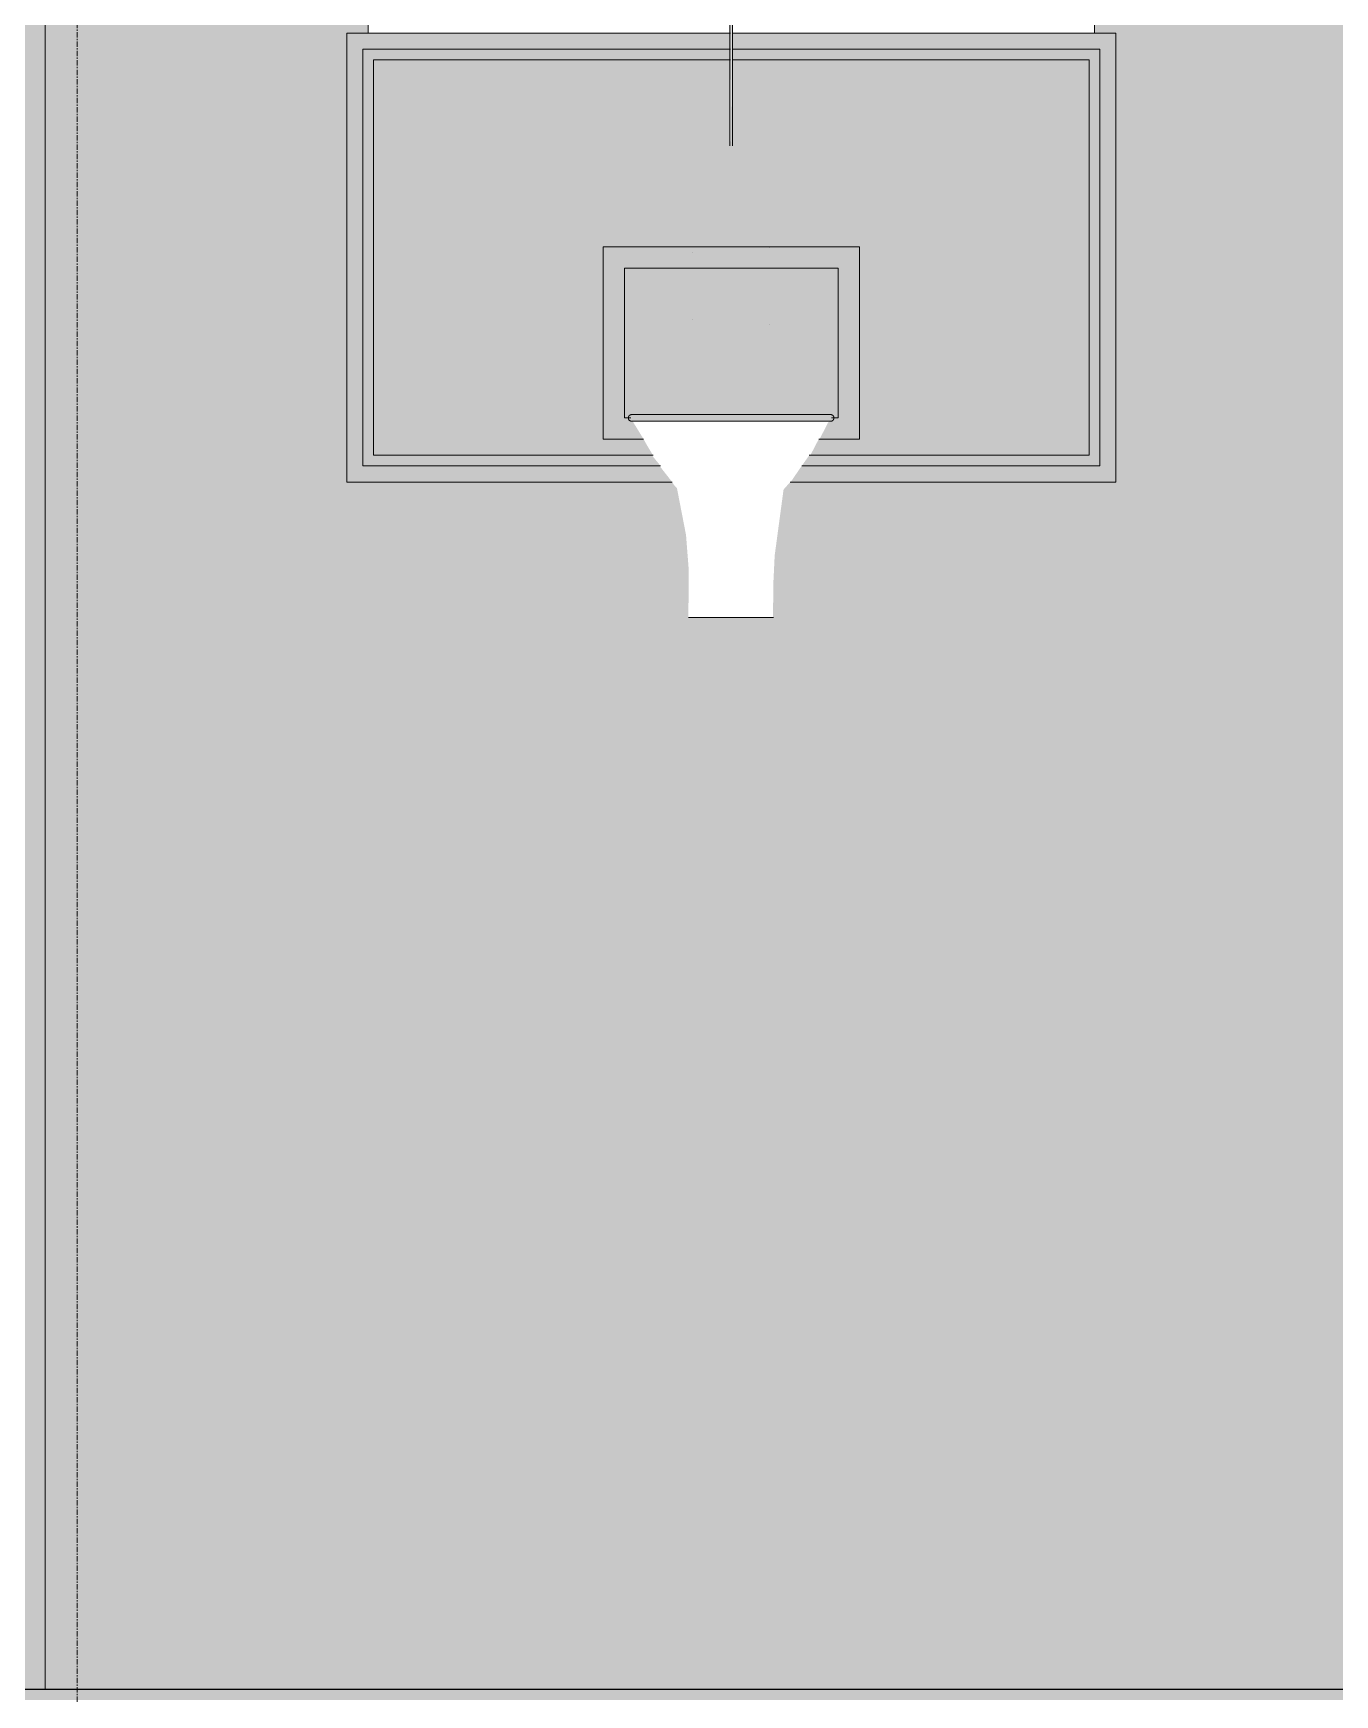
# Model space of a CAD drawing. Header units: inches. Extents: x 21380 to 98133, y -290 to 853.
# Drawn here: x 35852.7 to 35974.5, y 0.5 to 156 of the extents above; entities that cross this region are included whole.
import ezdxf

# ---------------------------------------------------------------- set-up
doc = ezdxf.new("R2010")
doc.units = ezdxf.units.IN
doc.header["$MEASUREMENT"] = 0
doc.linetypes.add('Grid Line 1_2_', pattern=[0.875, 0.5, -0.125, 0.125, -0.125])
for name, color, linetype, lineweight in [('A-FLOR', 192, 'Continuous', 9), ('A-WALL-PATT', 111, 'Continuous', 25), ('Q-SPCQ', 91, 'Continuous', 9), ('S-BEAM', 12, 'Continuous', 9), ('S-GRID', 1, 'Continuous', 9)]:
    doc.layers.add(name, color=color, linetype=linetype, lineweight=lineweight)

# ---------------------------------------------------------------- blocks, each defined once
blk = doc.blocks.new('Basketball_Backstop-Performance_Sports_Systems-3103-Ceiling_Hung - 27_-0_ to 27_-11 7_8_-652462-Building Section - East_West looking South')
at = {"layer": 'Q-SPCQ'}
h = blk.add_hatch(color=256, dxfattribs=at)
h.paths.add_polyline_path([(-25622.17, 208.89), (-25622.23, 209.06), (-25622.23, 209.01), (-25622.17, 208.9)], flags=0)
h.paths.add_polyline_path([(-25622.17, 145.86), (-25622.23, 208.89), (-25622.29, 208.88), (-25622.23, 145.88), (-25622.2, 145.86)], flags=0)
for points in [[(-25622.17, 145.86), (-25622.06, 145.96), (-25622.04, 146.07), (-25622.11, 208.89), (-25622.17, 208.88), (-25622.17, 149.67)], [(-25612.79, 120), (-25612.59, 120.16), (-25612.85, 120.27), (-25613.78, 120.28), (-25614.04, 120.26), (-25617.03, 120.28), (-25618.17, 120.28), (-25619.2, 120.31), (-25622.55, 120.3), (-25623.18, 120.31), (-25625.37, 120.28), (-25626.98, 120.31), (-25629.85, 120.3), (-25631.5, 120.27), (-25631.76, 120.16), (-25631.5, 120), (-25612.85, 120)], [(-25621.17, 119.69), (-25618.17, 119.71), (-25617.08, 119.69), (-25613.78, 119.69), (-25612.85, 119.73), (-25612.59, 119.84), (-25612.85, 120), (-25631.56, 120), (-25631.76, 119.84), (-25631.33, 119.71), (-25631, 119.69), (-25630.31, 119.74), (-25627.32, 119.72), (-25625.42, 119.7), (-25625.15, 119.69), (-25622.55, 119.72), (-25621.22, 119.69)]]:
    blk.add_hatch(color=256, dxfattribs=at).paths.add_polyline_path(points, flags=0)
h = blk.add_hatch(color=256, dxfattribs=at)
h.paths.add_polyline_path([(-25658.17, 114), (-25627.7, 114), (-25628.87, 115.5), (-25656.67, 115.5), (-25656.67, 154.5), (-25622.29, 154.55), (-25622.29, 156), (-25658.17, 156), (-25658.17, 115.49)], flags=0)
h.paths.add_polyline_path([(-25615.79, 114), (-25586.17, 114), (-25586.17, 156), (-25622.04, 156), (-25622.04, 154.5), (-25587.67, 154.5), (-25587.67, 115.5), (-25615.58, 115.49), (-25616.6, 114), (-25615.94, 114)], flags=0)
h = blk.add_hatch(color=256, dxfattribs=at)
h.paths.add_polyline_path([(-25613.78, 115.5), (-25587.67, 115.5), (-25587.67, 154.5), (-25622.04, 154.5), (-25622.04, 153.5), (-25588.67, 153.5), (-25588.67, 116.5), (-25614.86, 116.5), (-25615.57, 115.5), (-25613.93, 115.5)], flags=0)
h.paths.add_polyline_path([(-25629.59, 115.5), (-25628.78, 115.5), (-25629.59, 116.5), (-25655.67, 116.5), (-25655.67, 153.5), (-25622.29, 153.5), (-25622.29, 154.5), (-25656.67, 154.5), (-25656.67, 115.5), (-25629.65, 115.5)], flags=0)
h.paths.add_polyline_path([(-25610.17, 118), (-25610.17, 136), (-25634.17, 136), (-25634.17, 118), (-25630.37, 118.01), (-25631.42, 119.72), (-25631.61, 119.78), (-25631.76, 119.84), (-25631.56, 120), (-25632.17, 120), (-25632.17, 134), (-25612.17, 134), (-25612.17, 120), (-25612.73, 119.95), (-25612.59, 119.84), (-25613.09, 119.58), (-25613.9, 118), (-25612.59, 118)], flags=0)
h = blk.add_hatch(color=256, dxfattribs=at)
h.paths.add_polyline_path([(-25655.67, 116.5), (-25629.49, 116.5), (-25630, 117.35), (-25630.37, 118), (-25634.17, 118), (-25634.17, 136), (-25610.17, 136), (-25610.17, 118), (-25613.98, 118), (-25614.76, 116.5), (-25588.67, 116.5), (-25588.67, 153.5), (-25622.04, 153.5), (-25622.11, 145.88), (-25622.23, 145.88), (-25622.29, 146.07), (-25622.29, 153.5), (-25655.67, 153.5), (-25655.67, 125.25)], flags=0)
h.paths.add_polyline_path([(-25632.17, 120), (-25631.56, 120), (-25631.76, 120.16), (-25631.25, 120.29), (-25630.24, 120.31), (-25618.17, 120.31), (-25612.79, 120.24), (-25612.64, 120.12), (-25612.72, 120), (-25612.17, 120), (-25612.17, 134), (-25632.17, 134), (-25632.17, 120.21)], flags=0)
for p, q in [((-25622.29, 208.89), (-25622.29, 145.46)), ((-25622.04, 145.46), (-25622.04, 208.89)), ((-25656.17, 156), (-25656.17, 157.56)), ((-25588.17, 157.56), (-25588.17, 156)), ((-25622.25, 156), (-25658.17, 156)), ((-25658.17, 156), (-25658.17, 114)), ((-25586.17, 156), (-25622.09, 156)), ((-25586.17, 114), (-25586.17, 156)), ((-25656.67, 115.5), (-25656.67, 154.5)), ((-25656.67, 154.5), (-25622.25, 154.5)), ((-25622.25, 154.5), (-25656.67, 154.5)), ((-25656.67, 154.5), (-25656.67, 115.5)), ((-25622.09, 154.5), (-25587.67, 154.5)), ((-25587.67, 154.5), (-25622.09, 154.5)), ((-25587.67, 154.5), (-25587.67, 115.5)), ((-25587.67, 115.5), (-25587.67, 154.5)), ((-25622.25, 153.5), (-25655.67, 153.5)), ((-25655.67, 153.5), (-25655.67, 116.5)), ((-25655.67, 116.5), (-25655.67, 153.5)), ((-25655.67, 153.5), (-25622.25, 153.5)), ((-25588.67, 153.5), (-25622.09, 153.5)), ((-25622.09, 153.5), (-25588.67, 153.5)), ((-25588.67, 116.5), (-25588.67, 153.5)), ((-25588.67, 153.5), (-25588.67, 116.5)), ((-25634.17, 118), (-25634.17, 136)), ((-25634.17, 136), (-25610.17, 136)), ((-25610.17, 136), (-25634.17, 136)), ((-25634.17, 136), (-25634.17, 118)), ((-25625.79, 135.44), (-25625.8, 135.44)), ((-25618.56, 135.94), (-25618.55, 135.94)), ((-25610.17, 136), (-25610.17, 118)), ((-25610.17, 118), (-25610.17, 136)), ((-25612.17, 134), (-25632.17, 134)), ((-25632.17, 134), (-25632.17, 120)), ((-25632.17, 120), (-25632.17, 134)), ((-25632.17, 134), (-25612.17, 134)), ((-25612.17, 120), (-25612.17, 134)), ((-25612.17, 134), (-25612.17, 120)), ((-25625.79, 129.25), (-25625.8, 129.25)), ((-25618.56, 128.75), (-25618.55, 128.75)), ((-25632.17, 120), (-25631.56, 120)), ((-25631.56, 120), (-25632.17, 120)), ((-25626.67, 120.31), (-25625.3, 120.31)), ((-25625.42, 120.31), (-25625.67, 120.31)), ((-25625.67, 120.3), (-25625.67, 120.31)), ((-25625.3, 120.31), (-25619.05, 120.31)), ((-25619.05, 120.31), (-25617.67, 120.31)), ((-25618.67, 120.31), (-25618.92, 120.31)), ((-25618.67, 120.31), (-25618.67, 120.3)), ((-25612.79, 120), (-25612.17, 120)), ((-25612.17, 120), (-25612.79, 120)), ((-25630.37, 118), (-25634.17, 118)), ((-25634.17, 118), (-25630.37, 118)), ((-25610.17, 118), (-25613.98, 118)), ((-25613.98, 118), (-25610.17, 118)), ((-25628.78, 115.5), (-25656.67, 115.5)), ((-25656.67, 115.5), (-25628.78, 115.5)), ((-25655.67, 116.5), (-25629.49, 116.5)), ((-25629.49, 116.5), (-25655.67, 116.5)), ((-25587.67, 115.5), (-25615.57, 115.5)), ((-25615.57, 115.5), (-25587.67, 115.5)), ((-25614.86, 116.5), (-25588.67, 116.5)), ((-25588.67, 116.5), (-25614.86, 116.5)), ((-25658.17, 114), (-25627.69, 114)), ((-25616.65, 114), (-25586.17, 114)), ((-25626.17, 101.31), (-25618.22, 101.31))]:
    blk.add_line(p, q, dxfattribs=at)
at = {"layer": 'Q-SPCQ', "flags": 128}
for points in [[(-25631.8, 120), (-25631.8, 120.01), (-25631.8, 120.02), (-25631.8, 120.04), (-25631.79, 120.05), (-25631.79, 120.06), (-25631.79, 120.07), (-25631.79, 120.09), (-25631.78, 120.1), (-25631.78, 120.11), (-25631.77, 120.12), (-25631.77, 120.13), (-25631.76, 120.14), (-25631.76, 120.16), (-25631.75, 120.17), (-25631.74, 120.18), (-25631.74, 120.19), (-25631.73, 120.2), (-25631.72, 120.21), (-25631.71, 120.22), (-25631.7, 120.22), (-25631.7, 120.23), (-25631.69, 120.24), (-25631.68, 120.25), (-25631.67, 120.26), (-25631.66, 120.26), (-25631.64, 120.27), (-25631.63, 120.28), (-25631.62, 120.28), (-25631.61, 120.29), (-25631.6, 120.29), (-25631.59, 120.3), (-25631.58, 120.3), (-25631.56, 120.3), (-25631.55, 120.31), (-25631.54, 120.31), (-25631.53, 120.31), (-25631.51, 120.31), (-25631.5, 120.31), (-25631.49, 120.31), (-25631.49, 120.31)], [(-25631.49, 119.69), (-25631.5, 119.69), (-25631.51, 119.69), (-25631.52, 119.69), (-25631.54, 119.69), (-25631.55, 119.69), (-25631.56, 119.7), (-25631.57, 119.7), (-25631.58, 119.7), (-25631.6, 119.71), (-25631.61, 119.71), (-25631.62, 119.72), (-25631.63, 119.72), (-25631.64, 119.73), (-25631.65, 119.74), (-25631.66, 119.74), (-25631.67, 119.75), (-25631.68, 119.76), (-25631.69, 119.77), (-25631.7, 119.77), (-25631.71, 119.78), (-25631.72, 119.79), (-25631.73, 119.8), (-25631.74, 119.81), (-25631.74, 119.82), (-25631.75, 119.83), (-25631.76, 119.84), (-25631.76, 119.85), (-25631.77, 119.86), (-25631.77, 119.88), (-25631.78, 119.89), (-25631.78, 119.9), (-25631.79, 119.91), (-25631.79, 119.92), (-25631.79, 119.93), (-25631.79, 119.95), (-25631.8, 119.96), (-25631.8, 119.97), (-25631.8, 119.98), (-25631.8, 120), (-25631.8, 120)], [(-25612.86, 120.31), (-25612.87, 120.31), (-25612.89, 120.31), (-25612.93, 120.31), (-25612.98, 120.31), (-25613.05, 120.31), (-25613.13, 120.31), (-25613.22, 120.31), (-25613.33, 120.31), (-25613.46, 120.31), (-25613.6, 120.31), (-25613.75, 120.31), (-25613.91, 120.31), (-25614.09, 120.31), (-25614.28, 120.31), (-25614.49, 120.31), (-25614.7, 120.31), (-25614.93, 120.31), (-25615.17, 120.31), (-25615.42, 120.31), (-25615.69, 120.31), (-25615.96, 120.31), (-25616.24, 120.31), (-25616.53, 120.31), (-25616.83, 120.31), (-25617.14, 120.31), (-25617.46, 120.31), (-25617.78, 120.31), (-25618.12, 120.31), (-25618.46, 120.31), (-25618.8, 120.31), (-25619.15, 120.31), (-25619.5, 120.31), (-25619.86, 120.31), (-25620.23, 120.31), (-25620.59, 120.31), (-25620.96, 120.31), (-25621.33, 120.31), (-25621.7, 120.31), (-25622.07, 120.31), (-25622.45, 120.31), (-25622.82, 120.31), (-25623.19, 120.31), (-25623.56, 120.31), (-25623.93, 120.31), (-25624.29, 120.31), (-25624.65, 120.31), (-25625.01, 120.31), (-25625.36, 120.31), (-25625.71, 120.31), (-25626.05, 120.31), (-25626.38, 120.31), (-25626.71, 120.31), (-25627.04, 120.31), (-25627.35, 120.31), (-25627.65, 120.31), (-25627.95, 120.31), (-25628.24, 120.31), (-25628.52, 120.31), (-25628.78, 120.31), (-25629.04, 120.31), (-25629.29, 120.31), (-25629.52, 120.31), (-25629.74, 120.31), (-25629.96, 120.31), (-25630.15, 120.31), (-25630.34, 120.31), (-25630.51, 120.31), (-25630.67, 120.31), (-25630.82, 120.31), (-25630.95, 120.31), (-25631.07, 120.31), (-25631.17, 120.31), (-25631.26, 120.31), (-25631.33, 120.31), (-25631.39, 120.31), (-25631.44, 120.31), (-25631.47, 120.31), (-25631.48, 120.31), (-25631.49, 120.31)], [(-25631.49, 120.31), (-25631.48, 120.31), (-25631.46, 120.31), (-25631.42, 120.31), (-25631.37, 120.31), (-25631.3, 120.31), (-25631.22, 120.31), (-25631.12, 120.31), (-25631.01, 120.31), (-25630.89, 120.31), (-25630.75, 120.31), (-25630.6, 120.31), (-25630.43, 120.31), (-25630.26, 120.31), (-25630.06, 120.31), (-25629.86, 120.31), (-25629.64, 120.31), (-25629.42, 120.31), (-25629.18, 120.31), (-25628.92, 120.31), (-25628.66, 120.31), (-25628.39, 120.31), (-25628.11, 120.31), (-25627.82, 120.31), (-25627.51, 120.31), (-25627.21, 120.31), (-25626.94, 120.31)], [(-25626.89, 120.31), (-25626.56, 120.31), (-25626.23, 120.31), (-25625.89, 120.31), (-25625.55, 120.31), (-25625.2, 120.31), (-25624.84, 120.31), (-25624.49, 120.31), (-25624.12, 120.31), (-25623.76, 120.31), (-25623.39, 120.31), (-25623.02, 120.31), (-25622.65, 120.31), (-25622.27, 120.31), (-25621.9, 120.31), (-25621.53, 120.31), (-25621.16, 120.31), (-25620.79, 120.31), (-25620.42, 120.31), (-25620.06, 120.31), (-25619.7, 120.31), (-25619.34, 120.31), (-25618.99, 120.31), (-25618.64, 120.31), (-25618.3, 120.31), (-25617.96, 120.31), (-25617.63, 120.31), (-25617.31, 120.31), (-25617, 120.31), (-25616.69, 120.31), (-25616.4, 120.31), (-25616.11, 120.31), (-25615.83, 120.31), (-25615.56, 120.31), (-25615.31, 120.31), (-25615.06, 120.31), (-25614.83, 120.31), (-25614.6, 120.31), (-25614.39, 120.31), (-25614.19, 120.31), (-25614.01, 120.31), (-25613.84, 120.31), (-25613.68, 120.31), (-25613.53, 120.31), (-25613.4, 120.31), (-25613.28, 120.31), (-25613.18, 120.31), (-25613.09, 120.31), (-25613.01, 120.31), (-25612.95, 120.31), (-25612.91, 120.31), (-25612.88, 120.31), (-25612.86, 120.31), (-25612.86, 120.31)], [(-25612.86, 120.31), (-25612.85, 120.31), (-25612.84, 120.31), (-25612.82, 120.31), (-25612.81, 120.31), (-25612.8, 120.31), (-25612.79, 120.3), (-25612.78, 120.3), (-25612.76, 120.3), (-25612.75, 120.29), (-25612.74, 120.29), (-25612.73, 120.28), (-25612.72, 120.28), (-25612.71, 120.27), (-25612.7, 120.26), (-25612.68, 120.26), (-25612.67, 120.25), (-25612.66, 120.24), (-25612.66, 120.23), (-25612.65, 120.23), (-25612.64, 120.22), (-25612.63, 120.21), (-25612.62, 120.2), (-25612.61, 120.19), (-25612.61, 120.18), (-25612.6, 120.17), (-25612.59, 120.16), (-25612.59, 120.15), (-25612.58, 120.14), (-25612.57, 120.12), (-25612.57, 120.11), (-25612.57, 120.1), (-25612.56, 120.09), (-25612.56, 120.08), (-25612.56, 120.07), (-25612.55, 120.05), (-25612.55, 120.04), (-25612.55, 120.03), (-25612.55, 120.02), (-25612.55, 120), (-25612.55, 120)], [(-25612.55, 120), (-25612.55, 119.99), (-25612.55, 119.98), (-25612.55, 119.96), (-25612.55, 119.95), (-25612.56, 119.94), (-25612.56, 119.93), (-25612.56, 119.91), (-25612.56, 119.9), (-25612.57, 119.89), (-25612.57, 119.88), (-25612.58, 119.87), (-25612.58, 119.86), (-25612.59, 119.84), (-25612.6, 119.83), (-25612.6, 119.82), (-25612.61, 119.81), (-25612.62, 119.8), (-25612.63, 119.79), (-25612.63, 119.78), (-25612.64, 119.78), (-25612.65, 119.77), (-25612.66, 119.76), (-25612.67, 119.75), (-25612.68, 119.74), (-25612.69, 119.74), (-25612.7, 119.73), (-25612.71, 119.72), (-25612.73, 119.72), (-25612.74, 119.71), (-25612.75, 119.71), (-25612.76, 119.7), (-25612.77, 119.7), (-25612.78, 119.7), (-25612.8, 119.69), (-25612.81, 119.69), (-25612.82, 119.69), (-25612.83, 119.69), (-25612.85, 119.69), (-25612.86, 119.69), (-25612.86, 119.69)], [(-25631.49, 119.69), (-25631.48, 119.69), (-25631.46, 119.69), (-25631.42, 119.69), (-25631.37, 119.69), (-25631.3, 119.69), (-25631.22, 119.69), (-25631.12, 119.69), (-25631.01, 119.69), (-25630.89, 119.69), (-25630.75, 119.69), (-25630.6, 119.69), (-25630.43, 119.69), (-25630.26, 119.69), (-25630.06, 119.69), (-25629.86, 119.69), (-25629.64, 119.69), (-25629.42, 119.69), (-25629.18, 119.69), (-25628.92, 119.69), (-25628.66, 119.69), (-25628.39, 119.69), (-25628.11, 119.69), (-25627.82, 119.69), (-25627.51, 119.69), (-25627.21, 119.69), (-25626.89, 119.69), (-25626.56, 119.69), (-25626.23, 119.69), (-25625.89, 119.69), (-25625.55, 119.69), (-25625.2, 119.69), (-25624.84, 119.69), (-25624.49, 119.69), (-25624.12, 119.69), (-25623.76, 119.69), (-25623.39, 119.69), (-25623.02, 119.69), (-25622.65, 119.69), (-25622.27, 119.69), (-25621.9, 119.69), (-25621.53, 119.69), (-25621.16, 119.69), (-25620.79, 119.69), (-25620.42, 119.69), (-25620.06, 119.69), (-25619.7, 119.69), (-25619.34, 119.69), (-25618.99, 119.69), (-25618.64, 119.69), (-25618.3, 119.69), (-25617.96, 119.69), (-25617.63, 119.69), (-25617.31, 119.69), (-25617, 119.69), (-25616.69, 119.69), (-25616.4, 119.69), (-25616.11, 119.69), (-25615.83, 119.69), (-25615.56, 119.69), (-25615.31, 119.69), (-25615.06, 119.69), (-25614.83, 119.69), (-25614.6, 119.69), (-25614.39, 119.69), (-25614.19, 119.69), (-25614.01, 119.69), (-25613.84, 119.69), (-25613.68, 119.69), (-25613.53, 119.69), (-25613.4, 119.69), (-25613.28, 119.69), (-25613.18, 119.69), (-25613.09, 119.69), (-25613.01, 119.69), (-25612.95, 119.69), (-25612.91, 119.69), (-25612.88, 119.69), (-25612.86, 119.69), (-25612.86, 119.69)], [(-25631.26, 119.69), (-25631.33, 119.69), (-25631.39, 119.69), (-25631.44, 119.69), (-25631.47, 119.69), (-25631.48, 119.69), (-25631.49, 119.69)], [(-25612.86, 119.69), (-25612.87, 119.69), (-25612.89, 119.69), (-25612.93, 119.69), (-25612.98, 119.69), (-25613.05, 119.69), (-25613.13, 119.69)]]:
    blk.add_lwpolyline(points, dxfattribs=at)
blk = doc.blocks.new('columns and girder2 - one-1334686-Building Section - East_West looking South')
at = {"layer": 'S-BEAM'}
h = blk.add_hatch(color=256, dxfattribs=at)
h.paths.add_polyline_path([(-25696.39, 1), (-25686.39, 1), (-25686.39, 248), (-25696.39, 248), (-25696.39, 76.43)], flags=0)
h.paths.add_polyline_path([(-25686.39, 280), (-25686.39, 292.37), (-25696.39, 292.37), (-25696.39, 280)], flags=0)
blk.add_line((-25686.39, 248), (-25686.39, 1), dxfattribs=at)

msp = doc.modelspace()

# ---------------------------------------------------------------- hatches: boundary and pattern name
at = {"layer": 'A-FLOR'}
msp.add_hatch(color=256, dxfattribs=at).paths.add_polyline_path([(35448.25, 0), (36936.78, 0), (36936.78, 1), (35268.78, 1), (35268.78, 0), (35439.48, 0)], flags=0)
at = {"layer": 'A-WALL-PATT', "lineweight": 9}
h = msp.add_hatch(dxfattribs=at)
h.set_pattern_fill('FP_35', color=256, style=0, pattern_type=2)
h.set_pattern_definition([(90, (-86459.68, -1108), (-193, -193), [48, -145]), (180, (-86459.68, -1108), (-2e-14, -193), [96.25, -96.75]), (270, (-86555.93, -1060), (-193, -193), [48, -145]), (180, (-86459.68, -1060), (-2e-14, -193), [96.25, -96.75]), (270, (-86556.18, -1060), (-193, -193), [48, -145]), (180, (-86556.18, -1060), (-2e-14, -193), [96.25, -96.75]), (90, (-86652.43, -1108), (-193, -193), [48, -145]), (180, (-86556.18, -1108), (-2e-14, -193), [96.25, -96.75]), (90, (-86507.68, -1059.75), (-193, -193), [48, -145]), (180, (-86459.43, -1059.75), (-2e-14, -193), [48.25, -144.75]), (180, (-86459.43, -1011.75), (-2e-14, -193), [48.25, -144.75]), (90, (-86604.18, -1059.75), (-193, -193), [48, -145]), (180, (-86507.93, -1059.75), (-2e-14, -193), [96.25, -96.75]), (270, (-86507.93, -1011.75), (-193, -193), [48, -145]), (180, (-86507.93, -1011.75), (-2e-14, -193), [96.25, -96.75]), (180, (-86604.43, -1059.75), (-2e-14, -193), [48, -145]), (270, (-86604.43, -1011.75), (-193, -193), [48, -145]), (180, (-86604.43, -1011.75), (-2e-14, -193), [48, -145]), (90, (-86459.68, -1011.5), (-193, -193), [48, -145]), (180, (-86459.68, -1011.5), (-2e-14, -193), [96.25, -96.75]), (270, (-86555.93, -963.5), (-193, -193), [48, -145]), (180, (-86459.68, -963.5), (-2e-14, -193), [96.25, -96.75]), (270, (-86556.18, -963.5), (-193, -193), [48, -145]), (180, (-86556.18, -963.5), (-2e-14, -193), [96.25, -96.75]), (270, (-86652.43, -963.5), (-193, -193), [48, -145]), (180, (-86556.18, -1011.5), (-2e-14, -193), [96.25, -96.75]), (90, (-86507.68, -963.25), (-193, -193), [48, -145]), (180, (-86459.43, -963.25), (-2e-14, -193), [48.25, -144.75]), (180, (-86459.43, -915.25), (-2e-14, -193), [48.25, -144.75]), (90, (-86604.18, -963.25), (-193, -193), [48, -145]), (180, (-86507.93, -963.25), (-2e-14, -193), [96.25, -96.75]), (270, (-86507.93, -915.25), (-193, -193), [48, -145]), (180, (-86507.93, -915.25), (-2e-14, -193), [96.25, -96.75]), (180, (-86604.43, -963.25), (-2e-14, -193), [48, -145]), (270, (-86604.43, -915.25), (-193, -193), [48, -145]), (180, (-86604.43, -915.25), (-2e-14, -193), [48, -145])])
h.paths.add_polyline_path([(36801.82, 1), (36910.15, 1), (36910.15, 98.25), (36915.53, 98.27), (36862.03, 156.31), (36722.28, 4.69), (36722.28, 1), (36795.58, 1)], flags=0)
h.paths.add_polyline_path([(36579.99, 1), (36620.65, 1), (36620.65, 98.25), (36697.28, 98.25), (36697.28, 1), (36712.28, 1), (36712.28, 176), (36594.54, 176), (36590.81, 164.31), (36595.5, 164.31), (36595.56, 160.19), (36595.69, 160.19), (36595.69, 157.56), (36617.56, 157.56), (36617.56, 156), (36619.56, 156), (36619.56, 114), (36589.04, 113.93), (36588.54, 113.11), (36588.39, 112.5), (36587.72, 108.24), (36587.5, 104.39), (36587.49, 101.31), (36579.56, 101.31), (36579.59, 105.72), (36579.34, 109.05), (36578.5, 113.3), (36577.99, 114), (36547.56, 114.02), (36547.56, 156), (36549.56, 156), (36549.56, 157.56), (36571.44, 157.56), (36571.51, 160.19), (36571.62, 160.19), (36571.69, 164.31), (36576.31, 164.31), (36572.58, 176), (36432.78, 176), (36432.78, 1)], flags=0)
h.paths.add_polyline_path([(35948.32, 1), (35977.4, 1), (35977.4, 98.25), (36057.9, 98.25), (36057.9, 1), (36133.28, 1), (36133.28, 176), (35928.97, 176), (35925.25, 164.31), (35929.93, 164.31), (35929.99, 160.19), (35930.12, 160.19), (35930.12, 157.56), (35951.99, 157.56), (35951.99, 156), (35953.99, 156), (35953.99, 114), (35923.47, 113.93), (35922.95, 113.35), (35922.9, 113.28), (35922.07, 107.11), (35921.94, 104.39), (35921.92, 101.31), (35913.99, 101.31), (35914.03, 105.72), (35913.77, 109.05), (35912.92, 113.43), (35912.76, 113.58), (35912.44, 114), (35881.99, 114), (35881.99, 156), (35883.99, 156), (35883.99, 157.56), (35905.87, 157.56), (35905.94, 160.19), (35906.06, 160.19), (35906.12, 164.31), (35910.74, 164.31), (35907.02, 176), (35853.78, 176), (35853.78, 1), (35878.14, 1)], flags=0)
h.paths.add_polyline_path([(35843.78, 1), (35843.78, 176), (35791.15, 176), (35791.15, 146.5), (35800.65, 146.5), (35800.65, 1), (35802.45, 1)], flags=0)
h.paths.add_polyline_path([(36143.28, 1), (36379.4, 1), (36379.4, 98.25), (36421.4, 98.25), (36421.4, 1), (36422.78, 1), (36422.78, 176), (36143.28, 176), (36143.28, 72.16)], flags=0)
h.paths.add_polyline_path([(36722.28, 6.16), (36861.31, 157.1), (36843.87, 176), (36722.28, 176), (36722.28, 6.18)], flags=0)
h.paths.add_polyline_path([(37965.12, 98.25), (37965.15, 98.25), (38019.35, 157.05), (38001.87, 176), (37880.28, 176), (37880.28, 98.25), (37959.82, 98.25)], flags=0)
h.paths.add_polyline_path([(38738.19, 98.25), (38740.78, 98.25), (38740.78, 176), (38728.28, 176), (38728.23, 125.78), (38727.99, 123.42), (38727.31, 120.91), (38726.13, 118.38), (38724.49, 116.05), (38722.49, 114.07), (38719.88, 112.34), (38717.75, 111.34), (38714.85, 110.6), (38711.87, 110.41), (38709.19, 110.71), (38706.81, 111.34), (38704.25, 112.55), (38701.99, 114.12), (38700.02, 116.1), (38698.24, 118.77), (38697.17, 121.19), (38696.52, 123.6), (38696.28, 127.3), (38696.28, 176), (38459.28, 176), (38459.28, 98.25), (38720.65, 98.25)], flags=0)
h.paths.add_polyline_path([(37001.78, 98.25), (37001.78, 176), (36880.17, 176), (36862.74, 157.02), (36916.9, 98.25), (37001.1, 98.25)], flags=0)
h.paths.add_polyline_path([(37966.51, 98.25), (38073.53, 98.27), (38020.03, 156.31), (37966.93, 98.7)], flags=0)
h.paths.add_polyline_path([(38124.07, 98.25), (38159.78, 98.25), (38159.78, 176), (38038.17, 176), (38020.74, 157.02), (38074.9, 98.25), (38088.98, 98.25)], flags=0)
h.paths.add_polyline_path([(37773.14, 98.25), (37870.28, 98.25), (37870.28, 176), (37590.78, 176), (37590.78, 98.25), (37702.96, 98.25)], flags=0)
h.paths.add_polyline_path([(37011.78, 98.25), (37291.28, 98.25), (37291.28, 176), (37011.78, 176), (37011.78, 102.54)], flags=0)
h.paths.add_polyline_path([(37301.28, 98.25), (37580.78, 98.25), (37580.78, 176), (37301.28, 176), (37301.28, 114.74)], flags=0)
h.paths.add_polyline_path([(38264.44, 98.25), (38449.28, 98.25), (38449.28, 176), (38169.78, 176), (38169.78, 98.25), (38194.26, 98.25)], flags=0)
h.paths.add_polyline_path([(38627.4, 116.82), (38627.4, 134.82), (38667.4, 134.82), (38667.4, 116.82), (38650.46, 116.82)], flags=0)
h.paths.add_polyline_path([(35266.2, 146.5), (35266.67, 146.5), (35266.67, 148.14), (35266.13, 148.59), (35266.2, 148.67), (35266.78, 148.14), (35266.78, 146.5), (35268.67, 146.5), (35268.61, 148.06), (35268.13, 148.46), (35268.2, 148.54), (35268.78, 148.06), (35268.78, 176), (35265.54, 176), (35265.54, 146.5), (35266.13, 146.5)], flags=0)
h.paths.add_polyline_path([(35720.22, 146.5), (35759.15, 146.5), (35759.07, 176), (35595.62, 176), (35595.62, 146.5), (35711.44, 146.5)], flags=0)
h.paths.add_polyline_path([(35413.16, 146.5), (35554.28, 146.5), (35554.28, 176), (35276.78, 176), (35276.78, 146.5), (35404.38, 146.5)], flags=0)
h.paths.add_polyline_path([(35567.62, 146.5), (35567.62, 176), (35564.28, 176), (35564.28, 146.5)], flags=0)
h.paths.add_polyline_path([(35925.81, 157.56), (35925.81, 157.62), (35925.54, 157.72), (35925.54, 157.66), (35925.54, 157.56), (35925.76, 157.56)], flags=0)
h.paths.add_polyline_path([(35910.14, 157.56), (35910.49, 157.62), (35910.49, 157.71), (35910.15, 157.58)], flags=0)
h.paths.add_polyline_path([(36591.41, 157.56), (36591.28, 157.68), (36591.11, 157.66), (36591.11, 157.56), (36591.41, 157.56)], flags=0)
h.paths.add_polyline_path([(36575.75, 157.56), (36576.06, 157.62), (36576.06, 157.71), (36575.72, 157.56)], flags=0)
h.paths.add_polyline_path([(36590.19, 157.56), (36590.19, 157.94), (36593.44, 157.94), (36593.44, 160.19), (36589.5, 160.19), (36588.66, 157.56), (36588.76, 157.56)], flags=0)
h.paths.add_polyline_path([(35912.9, 157.56), (35912.06, 160.19), (35908.12, 160.19), (35908.12, 157.94), (35911.37, 157.94), (35911.37, 157.56)], flags=0)
h.paths.add_polyline_path([(36578.46, 157.56), (36577.63, 160.19), (36573.69, 160.19), (36573.69, 157.94), (36576.94, 157.94), (36576.94, 157.56)], flags=0)
h.paths.add_polyline_path([(35924.62, 157.56), (35924.62, 157.94), (35927.87, 157.94), (35927.87, 160.19), (35923.93, 160.19), (35923.09, 157.56)], flags=0)
h.paths.add_polyline_path([(38020.03, 157.79), (38036.72, 176), (38003.24, 176), (38019.84, 158)], flags=0)
h.paths.add_polyline_path([(36862.03, 157.79), (36878.72, 176), (36845.24, 176), (36861.84, 158)], flags=0)
h.paths.add_polyline_path([(36579.58, 164.31), (36580.25, 164.31), (36580.25, 176), (36575.85, 176), (36579.58, 164.31)], flags=0)
h.paths.add_polyline_path([(36587.54, 164.31), (36591.27, 176), (36586.87, 176), (36586.87, 164.31)], flags=0)
h.paths.add_polyline_path([(35914.01, 164.31), (35914.68, 164.31), (35914.68, 176), (35910.29, 176), (35914.01, 164.31)], flags=0)
h.paths.add_polyline_path([(35921.97, 164.31), (35925.7, 176), (35921.31, 176), (35921.31, 164.31)], flags=0)

# ---------------------------------------------------------------- linework, layer by layer
at = {"layer": 'A-FLOR', "lineweight": 25}
msp.add_line((36936.78, 1), (35268.78, 1), dxfattribs=at)
at = {"layer": 'S-GRID', "linetype": 'Grid Line 1_2_'}
msp.add_line((35856.78, -273.16), (35856.78, 671.89), dxfattribs=at)

# ---------------------------------------------------------------- block references
at = {"layer": 'Q-SPCQ'}
msp.add_blockref('Basketball_Backstop-Performance_Sports_Systems-3103-Ceiling_Hung - 27_-0_ to 27_-11 7_8_-652462-Building Section - East_West looking South', (61540.17, 0), dxfattribs=at)
at = {"layer": 'S-BEAM'}
msp.add_blockref('columns and girder2 - one-1334686-Building Section - East_West looking South', (61540.17, 0), dxfattribs=at)

doc.saveas('drawing.dxf')
